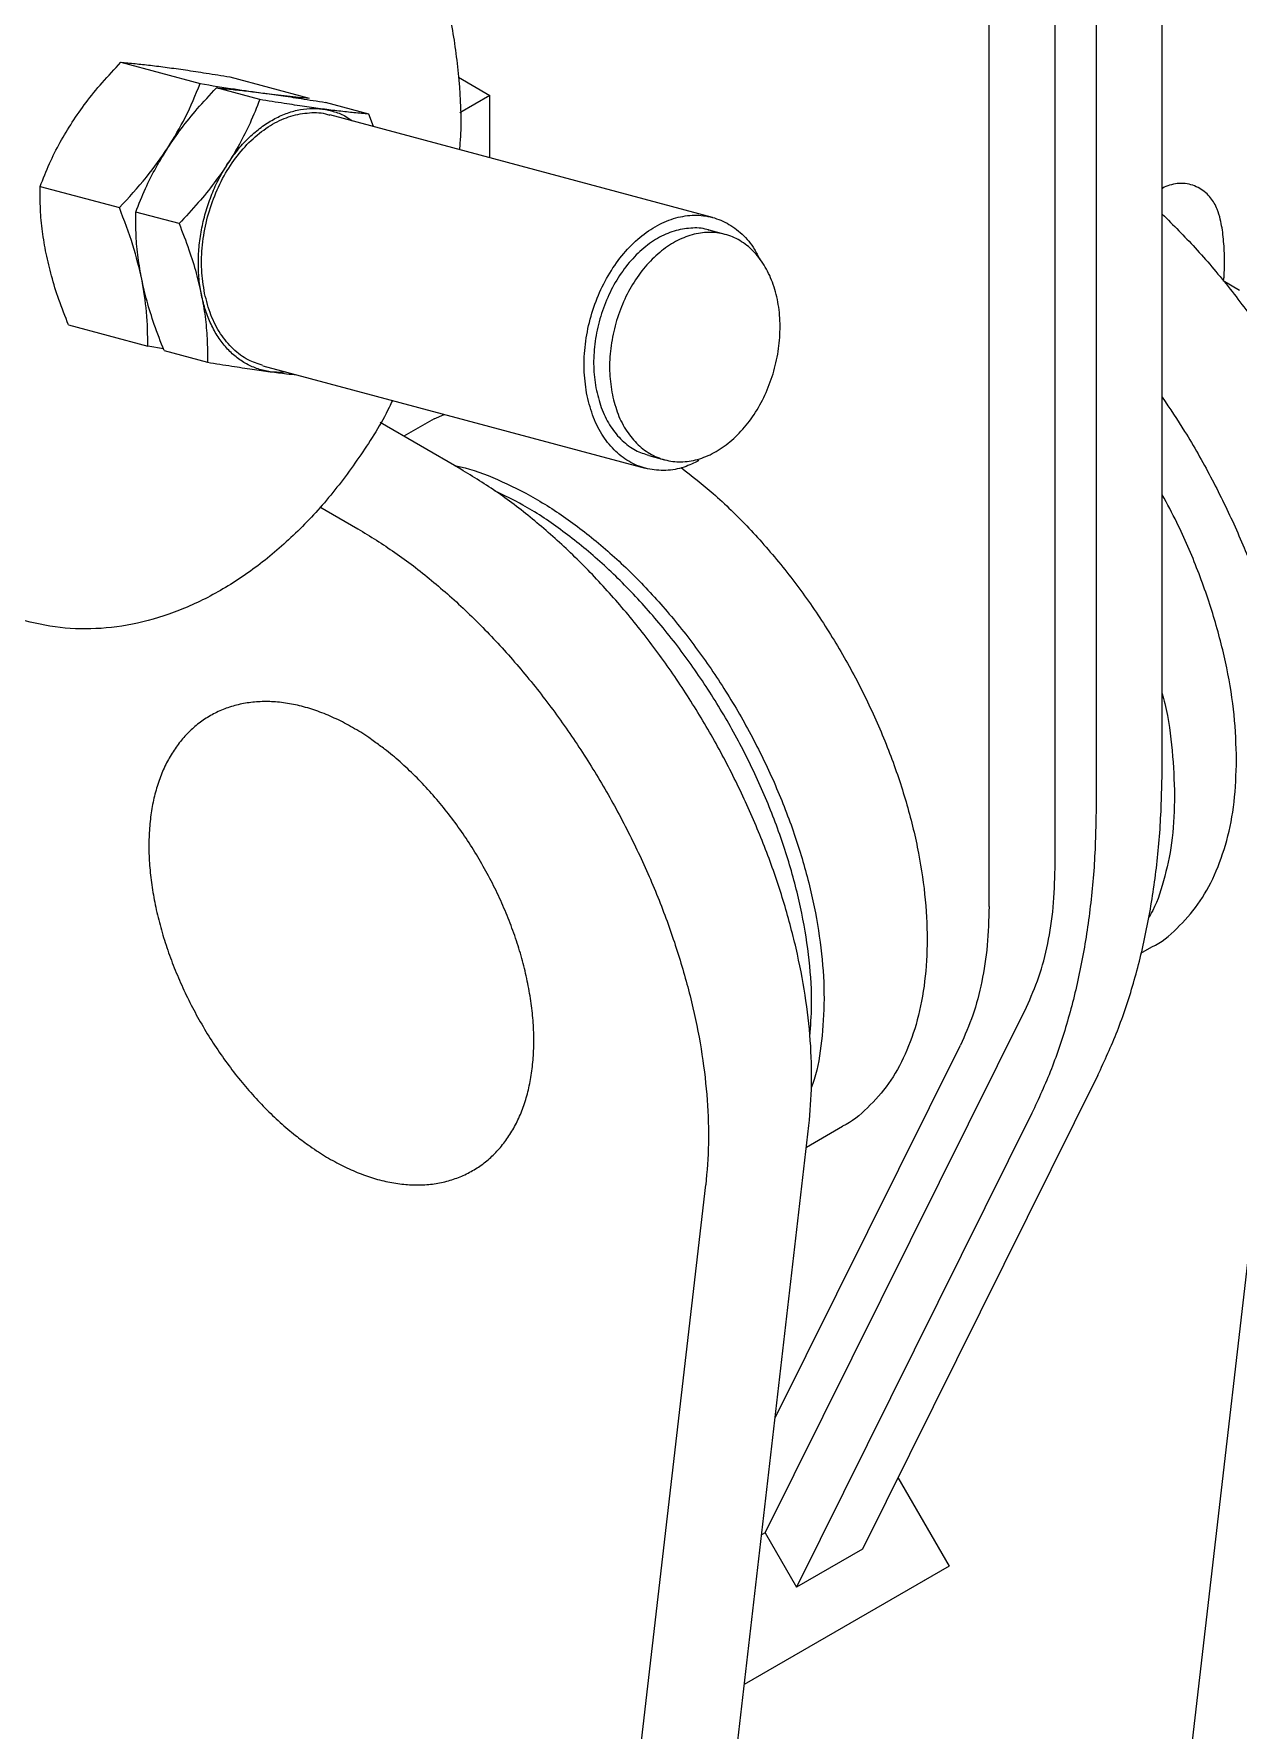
# Model space of a CAD drawing. Header units: millimetres. Extents: x 1293 to 41893, y 1011 to 26911.
# Drawn here: x 7009 to 7146.6, y 22023.4 to 22217.2 of the extents above; entities that cross this region are included whole.
import ezdxf

# ---------------------------------------------------------------- set-up
doc = ezdxf.new("R2010")
doc.units = ezdxf.units.MM
doc.header["$LTSCALE"] = 50
doc.layers.add('MAQUINAS', color=11, linetype='Continuous')

msp = doc.modelspace()

# ---------------------------------------------------------------- linework, layer by layer
at = {"layer": 'MAQUINAS', "linetype": 'Continuous', "lineweight": 25}
for p, q in [((7125.6853614, 22121.8858337), (7125.6853614, 22236.7285652)), ((7137.9418789, 22133.9150053), (7137.9418789, 22238.257118)), ((7130.3994066, 22233.9029414), (7130.3994066, 22129.5608287)), ((7118.1428891, 22117.5316571), (7118.1428891, 22232.3743886)), ((7018.9298741, 22213.9894103), (7027.9872808, 22211.5632038)), ((7031.3923354, 22212.3309564), (7040.4497421, 22209.90475)), ((7057.5108153, 22212.2919501), (7061.1029327, 22210.2182649)), ((7034.8174078, 22209.7336186), (7029.8580773, 22211.0620738)), ((7047.2798691, 22208.0751647), (7042.3205386, 22209.4036199)), ((7061.1029327, 22210.2182649), (7057.6663299, 22208.2343564)), ((7061.1029327, 22203.0816277), (7061.1029327, 22210.2182649)), ((7086.5440224, 22196.2667262), (7042.8312095, 22207.9760719)), ((7047.8160899, 22206.6407726), (7047.2798691, 22208.0751647)), ((7009.7077274, 22199.8126987), (7018.7651341, 22197.3864922)), ((7025.5952611, 22195.556907), (7020.6359306, 22196.8853622)), ((7087.9772683, 22194.3299193), (7086.1559011, 22194.8178087)), ((7146.7810867, 22187.9046954), (7144.9026175, 22189.0300963)), ((7012.948042, 22183.9775332), (7022.0054487, 22181.5513268)), ((7023.7940528, 22181.2700616), (7022.0054487, 22181.5513268)), ((7023.8762452, 22181.0501967), (7028.8355757, 22179.7217415)), ((7035.1550319, 22179.3197042), (7078.8678448, 22167.6103585)), ((7057.8031104, 22167.489363), (7048.5594108, 22172.8256372)), ((7054.7420677, 22173.2595214), (7051.2749438, 22171.2579934)), ((7054.7421833, 22173.2593025), (7055.899036, 22173.7630105)), ((7079.2559661, 22169.059276), (7081.0773333, 22168.5713866)), ((7041.6877195, 22163.1857783), (7046.0179974, 22160.6859621)), ((7153.1883963, 22124.6351043), (7127.5709793, 21902.9262458)), ((7135.4876158, 22112.1804619), (7136.7602809, 22112.9151558)), ((7092.5496146, 22045.952), (7122.414921, 22106.034903)), ((7093.6989287, 22059.0839243), (7114.8724487, 22101.6807264)), ((7130.5833881, 22098.2504113), (7103.6707703, 22044.1077152)), ((7123.0409157, 22093.8962347), (7096.1282979, 22039.7535386)), ((7071.9452458, 21870.8141934), (7097.5626628, 22092.5230519)), ((7097.2763232, 22090.0448935), (7101.4049419, 22092.4282943)), ((7060.1601328, 21864.0107925), (7085.7775498, 22085.719651)), ((7107.7416785, 22052.297552), (7113.6037669, 22042.1441171)), ((7092.5496146, 22045.952), (7092.1552942, 22045.7243637)), ((7092.5496146, 22045.952), (7096.1282979, 22039.7535386)), ((7103.6707703, 22044.1077152), (7096.1282979, 22039.7535386)), ((7113.6037669, 22042.1441171), (7090.1791222, 22028.6213576)), ((7113.6037669, 22042.1441171), (7106.9371002, 22038.2942812))]:
    msp.add_line(p, q, dxfattribs=at)
for points, knots in [([(6976.0610516, 22200.0001823), (6976.3709248, 22202.1460928), (6976.9906712, 22206.4379137), (6978.6868547, 22212.7838058), (6980.910918, 22218.9243722), (6983.6809851, 22224.7558597), (6986.9346077, 22230.1781424), (6990.6201439, 22235.0985198), (6994.6734707, 22239.4328457), (6999.0254565, 22243.1067107), (7003.6018119, 22246.0582026), (7008.3233149, 22248.233274), (7013.1126822, 22249.6079463), (7017.8748743, 22250.1092955), (7021.8896591, 22249.9418038), (7024.2059002, 22249.2781091), (7025.0386273, 22249.0394998)], [0, 0, 0, 0, 0.0737391308, 0.1474782616, 0.2212173924, 0.2949565231, 0.3686956539, 0.4424347847, 0.5161739155, 0.5899130463, 0.6636521771, 0.7373913078, 0.8111304386, 0.8848695694, 0.9586087002, 1, 1, 1, 1]), ([(6985.1678877, 22197.5607353), (6985.4777608, 22199.7066457), (6986.0975072, 22203.9984666), (6987.7936907, 22210.3443588), (6990.0177539, 22216.484925), (6992.7878213, 22222.3164133), (6996.041443, 22227.738693), (6999.7269824, 22232.6590818), (7003.7802978, 22236.9933651), (7008.1323257, 22240.667389), (7012.708524, 22243.618288), (7017.4306134, 22245.795572), (7022.2177923, 22247.1619869), (7026.9881519, 22247.694153), (7031.6600701, 22247.3829647), (7036.1536077, 22246.2337466), (7040.3918851, 22244.2661626), (7044.3023609, 22241.5138759), (7047.8182125, 22238.0239898), (7050.8789596, 22233.8561759), (7053.4334376, 22229.0819015), (7055.4334392, 22223.782277), (7056.8615362, 22218.0501413), (7057.630623, 22211.975508), (7057.8794625, 22207.249241), (7057.6714457, 22204.5612029), (7057.6289606, 22204.0122002)], [0, 0, 0, 0, 0.0429984375, 0.085996875, 0.1289953125, 0.17199375, 0.2149921876, 0.2579906251, 0.3009890626, 0.3439875001, 0.3869859376, 0.4299843751, 0.4729828126, 0.5159812501, 0.5589796877, 0.6019781252, 0.6449765627, 0.6879750002, 0.7309734377, 0.7739718752, 0.8169703127, 0.8599687502, 0.9029671878, 0.9459656253, 0.9889640628, 1, 1, 1, 1]), ([(7013.3834025, 22207.1516195), (7013.8970104, 22207.9037485), (7014.9479636, 22209.4427679), (7016.8190778, 22211.7298924), (7018.2105635, 22213.2194188), (7018.9298741, 22213.9894103)], [0, 0, 0, 0, 0.3158760374, 0.6463509535, 1, 1, 1, 1]), ([(7018.9298741, 22213.9894103), (7019.4643017, 22213.9431886), (7020.4981367, 22213.8537743), (7022.2599458, 22213.663891), (7023.5803916, 22213.4938494), (7024.2257065, 22213.4107483)], [0, 0, 0, 0, 0.3536476062, 0.6841211874, 1, 1, 1, 1]), ([(7024.2257065, 22213.4107483), (7024.9125075, 22213.3165768), (7026.3178516, 22213.1238815), (7028.7313146, 22212.758133), (7030.485521, 22212.4765283), (7031.3923354, 22212.3309564)], [0, 0, 0, 0, 0.31587603614, 0.64635095279, 1, 1, 1, 1]), ([(7024.3116057, 22204.224283), (7025.0120453, 22205.3800007), (7026.4825904, 22207.8063837), (7027.4701228, 22210.2719951), (7027.9872808, 22211.5632038)], [0, 0, 0, 0, 0.476312925, 1, 1, 1, 1]), ([(7027.9872808, 22211.5632038), (7029.3325161, 22211.3471318), (7031.901293, 22210.9345342), (7034.1044958, 22210.6289605), (7035.1539097, 22210.4834119)], [0, 0, 0, 0, 0.523687075, 1, 1, 1, 1]), ([(7024.3116057, 22204.224283), (7024.8127664, 22204.9589424), (7025.8447279, 22206.4717111), (7027.7103845, 22208.7617345), (7029.1164199, 22210.2677034), (7029.8580773, 22211.0620738)], [0, 0, 0, 0, 0.30850068037, 0.63524704065, 1, 1, 1, 1]), ([(7029.8580773, 22211.0620738), (7030.4099438, 22211.0144416), (7031.4561773, 22210.9241399), (7033.2244721, 22210.7319548), (7034.5231962, 22210.5646581), (7035.1539097, 22210.4834119)], [0, 0, 0, 0, 0.3647501139, 0.6914966796, 1, 1, 1, 1]), ([(7034.8174078, 22209.7336186), (7034.4588352, 22208.836639), (7033.7790499, 22207.1361366), (7032.5537858, 22204.6745725), (7031.6033185, 22203.1399656), (7031.1417327, 22202.3946978)], [0, 0, 0, 0, 0.3647501128, 0.6914966796, 1, 1, 1, 1]), ([(7041.9840367, 22208.6538266), (7041.3137499, 22208.7456737), (7039.9335334, 22208.9347999), (7037.5248453, 22209.2985294), (7035.7523604, 22209.5833703), (7034.8174078, 22209.7336186)], [0, 0, 0, 0, 0.308500681, 0.6352470401, 1, 1, 1, 1]), ([(7035.1539097, 22210.4834119), (7035.824189, 22210.3915269), (7037.2043899, 22210.2023226), (7039.6130899, 22209.8386526), (7041.3855821, 22209.5538487), (7042.3205386, 22209.4036199)], [0, 0, 0, 0, 0.3085006798, 0.6352470401, 1, 1, 1, 1]), ([(7035.1539097, 22210.4834119), (7036.1158286, 22210.3613005), (7038.135339, 22210.1049325), (7039.6542881, 22209.9735522), (7040.4497421, 22209.90475)], [0, 0, 0, 0, 0.47631292503, 1, 1, 1, 1]), ([(7028.5043701, 22187.5928613), (7028.3657318, 22188.4836777), (7028.0884551, 22190.2653106), (7028.1996039, 22193.1300986), (7028.6966036, 22195.9980837), (7029.597041, 22198.780209), (7030.856509, 22201.3639761), (7032.429136, 22203.6512651), (7034.2541742, 22205.5550684), (7036.2602102, 22206.9974847), (7038.3755786, 22207.9411481), (7040.4985633, 22208.282272), (7042.0102122, 22208.266267), (7042.7354389, 22207.9785208), (7042.8210266, 22207.9445624)], [0, 0, 0, 0, 0.0898165447, 0.1796330895, 0.2694496342, 0.3592661789, 0.4490827237, 0.5388992684, 0.6287158131, 0.7185323579, 0.8083489026, 0.8981654473, 0.9879819921, 1, 1, 1, 1]), ([(7041.9840367, 22208.6538266), (7042.4491017, 22208.5644253), (7043.3792317, 22208.3856226), (7044.5240528, 22207.9061633), (7045.1599038, 22207.4565751), (7045.3973612, 22207.2886772)], [0, 0, 0, 0, 0.3852025061, 0.7704050122, 1, 1, 1, 1]), ([(7047.2798691, 22208.0751647), (7046.7279986, 22208.1227766), (7045.6817573, 22208.2130396), (7043.9134516, 22208.4051697), (7042.6147428, 22208.5725432), (7041.9840367, 22208.6538266)], [0, 0, 0, 0, 0.3647501131, 0.6914966785, 1, 1, 1, 1]), ([(7009.7077274, 22199.8126987), (7010.0549267, 22200.6821953), (7010.7265739, 22202.3642118), (7011.9451379, 22204.8266834), (7012.9112526, 22206.3883954), (7013.3834025, 22207.1516195)], [0, 0, 0, 0, 0.3536476065, 0.6841211883, 1, 1, 1, 1]), ([(7018.7651341, 22197.3864922), (7019.8320734, 22198.5304312), (7021.8694337, 22200.7148253), (7023.5236711, 22203.0920027), (7024.3116057, 22204.224283)], [0, 0, 0, 0, 0.523687075, 1, 1, 1, 1]), ([(7020.6359306, 22196.8853622), (7020.9945139, 22197.78233), (7021.6743195, 22199.4828098), (7022.8996122, 22201.9443419), (7023.8500394, 22203.4789935), (7024.3116057, 22204.224283)], [0, 0, 0, 0, 0.3647501141, 0.6914966793, 1, 1, 1, 1]), ([(7031.1417327, 22202.3946978), (7030.6405919, 22201.6600163), (7029.6086713, 22200.1472021), (7027.7429835, 22197.8572133), (7026.3369287, 22196.351266), (7025.5952611, 22195.556907)], [0, 0, 0, 0, 0.3085006796, 0.6352470388, 1, 1, 1, 1]), ([(7010.3924864, 22192.1456809), (7010.240035, 22192.9864254), (7009.9280863, 22194.7067712), (7009.7116865, 22197.2723323), (7009.7090766, 22198.9470005), (7009.7077274, 22199.8126987)], [0, 0, 0, 0, 0.315876037, 0.6463509533, 1, 1, 1, 1]), ([(7144.9805135, 22189.1800951), (7144.993876, 22189.3544555), (7145.0336218, 22189.8730784), (7145.0626624, 22190.7845663), (7145.0540787, 22191.8996973), (7145.0028425, 22192.9998279), (7144.9107623, 22194.0693075), (7144.7741123, 22195.1038332), (7144.5707727, 22196.1480619), (7144.30331, 22197.0542794), (7143.9121987, 22197.8832303), (7143.471653, 22198.5357286), (7142.9168167, 22199.1168397), (7142.2300642, 22199.6086965), (7141.432316, 22199.9674386), (7140.5605799, 22200.1578151), (7139.6489357, 22200.1657169), (7138.7812199, 22199.9678884), (7138.2019229, 22199.7490326), (7137.957211, 22199.577285), (7137.9418789, 22199.5665245)], [0, 0, 0, 0, 0.03479217975, 0.10348692494, 0.16912017856, 0.23376368392, 0.29885017203, 0.36581289227, 0.43791799662, 0.5263905515, 0.58086910384, 0.62902333001, 0.6786915101, 0.73000360789, 0.78266161133, 0.83618965681, 0.89012323878, 0.945464382, 0.99658316019, 1, 1, 1, 1]), ([(7049.9753288, 22175.3497932), (7049.8518067, 22175.0860619), (7048.8172369, 22172.8771593), (7046.3973288, 22169.0935884), (7042.7508538, 22164.1444656), (7038.687071, 22159.8178815), (7034.3378479, 22156.1417946), (7029.7608981, 22153.1914484), (7025.03901, 22151.0140163), (7020.2517772, 22149.6476411), (7015.481432, 22149.1154643), (7010.8095101, 22149.4266554), (7006.3159728, 22150.5758727), (7002.0776981, 22152.5434574), (6998.1672113, 22155.2957423), (6994.6514007, 22158.785635), (6991.5905005, 22162.9534241), (6989.0365939, 22167.727791), (6987.0344598, 22173.0270701), (6985.6143217, 22178.760495), (6984.8155317, 22184.8303173), (6984.5955784, 22191.1313661), (6984.9771179, 22195.4176122), (6985.1678877, 22197.5607353)], [0, 0, 0, 0, 0.0067334811, 0.0563968071, 0.106060133, 0.155723459, 0.2053867849, 0.2550501109, 0.3047134368, 0.3543767627, 0.4040400887, 0.4537034146, 0.5033667406, 0.5530300665, 0.6026933925, 0.6523567184, 0.7020200443, 0.7516833703, 0.8013466962, 0.8510100222, 0.9006733481, 0.9503366741, 1, 1, 1, 1]), ([(7021.3206897, 22189.2183445), (7021.0154629, 22190.5078921), (7020.3746514, 22193.215246), (7019.3183208, 22195.9528463), (7018.7651341, 22197.3864922)], [0, 0, 0, 0, 0.476312925, 1, 1, 1, 1]), ([(7021.3206897, 22189.2183445), (7021.1713603, 22190.0395879), (7020.8638696, 22191.7306456), (7020.6410226, 22194.2985681), (7020.637689, 22195.9920711), (7020.6359306, 22196.8853622)], [0, 0, 0, 0, 0.30850068036, 0.63524704079, 1, 1, 1, 1]), ([(7072.217183, 22175.8835155), (7072.0785446, 22176.7743319), (7071.8012679, 22178.5559646), (7071.9124171, 22181.4207538), (7072.4094155, 22184.2887347), (7073.3098577, 22187.0708757), (7074.5693077, 22189.654584), (7076.1420021, 22191.9420924), (7077.9667889, 22193.845077), (7079.973763, 22195.2905488), (7082.0856303, 22196.222809), (7084.2216811, 22196.6064902), (7086.2982029, 22196.4251622), (7088.2414491, 22195.6920769), (7089.954155, 22194.4119577), (7091.2174426, 22192.9888852), (7091.7538833, 22191.8686708), (7091.9386739, 22191.4827848)], [0, 0, 0, 0, 0.0688444683, 0.1376889365, 0.2065334048, 0.2753778731, 0.3442223414, 0.4130668096, 0.4819112779, 0.5507557462, 0.6196002145, 0.6884446827, 0.757289151, 0.8261336193, 0.8949780876, 0.9638225558, 1, 1, 1, 1]), ([(7137.9418789, 22196.6472909), (7139.2033312, 22195.3889676), (7141.7951936, 22192.8035342), (7145.4980416, 22188.4207475), (7149.0502829, 22183.6768828), (7152.332034, 22178.6600764), (7155.3104892, 22173.4378827), (7157.9511863, 22168.0658356), (7160.2247402, 22162.6050351), (7162.1057845, 22157.116358), (7163.5724624, 22151.6619836), (7164.6112333, 22146.3009655), (7165.1995717, 22141.101284), (7165.3714725, 22136.0919563), (7165.1061637, 22132.9896556), (7164.9735093, 22131.4385052)], [0, 0, 0, 0, 0.0732279669, 0.1504589697, 0.2276899724, 0.3049209752, 0.3821519779, 0.4593829807, 0.5366139835, 0.6138449862, 0.691075989, 0.7683069917, 0.8455379945, 0.9227689972, 1, 1, 1, 1]), ([(7025.5952611, 22195.556907), (7025.9800985, 22194.5610078), (7026.7096768, 22192.6729729), (7027.5729158, 22189.9335074), (7027.9619068, 22188.2206115), (7028.1508167, 22187.3887592)], [0, 0, 0, 0, 0.36475011338, 0.69149667922, 1, 1, 1, 1]), ([(7086.1467479, 22194.7894856), (7086.0698152, 22194.82001), (7085.417926, 22195.0786583), (7084.0591404, 22195.0930448), (7082.1508396, 22194.7864165), (7080.2493849, 22193.9381798), (7078.4462064, 22192.6416258), (7076.8057227, 22190.9303419), (7075.3921253, 22188.8743518), (7074.2600193, 22186.5518645), (7073.4506373, 22184.0510778), (7073.0038961, 22181.4731136), (7072.903987, 22178.8980233), (7073.1532245, 22177.2965555), (7073.2778432, 22176.4958216)], [0, 0, 0, 0, 0.0120180079, 0.1018345527, 0.1916510974, 0.2814676421, 0.3712841869, 0.4611007316, 0.5509172763, 0.6407338211, 0.7305503658, 0.8203669105, 0.9101834553, 1, 1, 1, 1]), ([(7012.948042, 22183.9775332), (7012.5746602, 22184.9431164), (7011.8523639, 22186.8110094), (7010.9831671, 22189.5506769), (7010.5863936, 22191.2937996), (7010.3924864, 22192.1456809)], [0, 0, 0, 0, 0.3536476068, 0.6841211893, 1, 1, 1, 1]), ([(7023.8762452, 22181.0501967), (7023.4914226, 22182.0461044), (7022.7618722, 22183.9341555), (7021.8986729, 22186.6736438), (7021.5096265, 22188.3865077), (7021.3206897, 22189.2183445)], [0, 0, 0, 0, 0.36475011342, 0.69149667877, 1, 1, 1, 1]), ([(7022.0054487, 22181.5513268), (7022.0020434, 22182.8377028), (7021.9955407, 22185.2940859), (7021.5384215, 22187.9522341), (7021.3206897, 22189.2183445)], [0, 0, 0, 0, 0.52368707497, 1, 1, 1, 1]), ([(7028.1508167, 22187.3887592), (7028.3001735, 22186.5675316), (7028.6077206, 22184.8765065), (7028.8305246, 22182.3085592), (7028.8338315, 22180.6150408), (7028.8355757, 22179.7217415)], [0, 0, 0, 0, 0.3085006799, 0.6352470406, 1, 1, 1, 1]), ([(7035.1652148, 22179.3512138), (7034.5976984, 22179.5322756), (7033.3749981, 22179.9223689), (7031.7349595, 22181.1711409), (7030.2900603, 22182.9085302), (7029.1546693, 22185.0562223), (7028.7211365, 22186.7473149), (7028.5043701, 22187.5928613)], [0, 0, 0, 0, 0.1780023278, 0.3835017458, 0.5890011639, 0.7945005819, 1, 1, 1, 1]), ([(7028.8355757, 22179.7217415), (7029.7705252, 22179.5715143), (7031.5430112, 22179.2867122), (7033.9517115, 22178.9230397), (7035.3319193, 22178.733835), (7036.0022046, 22178.6419495)], [0, 0, 0, 0, 0.36475011299, 0.69149667889, 1, 1, 1, 1]), ([(7037.7477851, 22178.6251838), (7037.6438695, 22178.6094675), (7037.0521858, 22178.5199813), (7036.4766559, 22178.5868362), (7036.0022046, 22178.6419495)], [0, 0, 0, 0, 0.175627005, 1, 1, 1, 1]), ([(7036.0022046, 22178.6419495), (7036.6391954, 22178.5591444), (7037.7371612, 22178.4164151), (7038.6562169, 22178.3192684), (7039.0420775, 22178.2784818)], [0, 0, 0, 0, 0.580155406, 1, 1, 1, 1]), ([(7073.2778432, 22176.4958216), (7073.4726894, 22175.73578), (7073.8623818, 22174.2156967), (7074.8829579, 22172.285187), (7076.1817437, 22170.7234887), (7077.6559358, 22169.600997), (7078.7549922, 22169.2503514), (7079.2651193, 22169.0875992)], [0, 0, 0, 0, 0.2054994181, 0.4109988361, 0.6164982542, 0.8219976722, 1, 1, 1, 1]), ([(7084.9858103, 22168.4801194), (7084.4333155, 22168.2083516), (7083.1839218, 22167.5937849), (7081.1888795, 22167.2808009), (7079.1131846, 22167.4483662), (7077.1736437, 22168.1890268), (7075.4452897, 22169.4526073), (7074.0035352, 22171.2016346), (7072.8673167, 22173.346264), (7072.4338942, 22175.037765), (7072.217183, 22175.8835155)], [0, 0, 0, 0, 0.1017338377, 0.2300575752, 0.3583813127, 0.4867050501, 0.6150287876, 0.7433525251, 0.8716762625, 1, 1, 1, 1]), ([(7137.9418789, 22175.7252305), (7138.8077665, 22174.4349676), (7140.7842047, 22171.4898685), (7143.519893, 22166.6295507), (7146.1675425, 22161.2637559), (7148.4392335, 22155.8012801), (7150.320777, 22150.313052), (7151.7873211, 22144.8585573), (7152.8261279, 22139.4975714), (7153.4144566, 22134.2978812), (7153.58636, 22129.2885558), (7153.3210508, 22126.1862548), (7153.1883963, 22124.6351043)], [0, 0, 0, 0, 0.0797256392, 0.181978346, 0.2842310527, 0.3864837595, 0.4887364662, 0.590989173, 0.6932418797, 0.7954945865, 0.8977472932, 1, 1, 1, 1]), ([(7057.0936332, 22167.8989355), (7057.3111589, 22167.8608893), (7058.8878148, 22167.5851254), (7061.9790022, 22166.3793157), (7066.2856927, 22164.265988), (7070.6085774, 22161.4312012), (7074.8532157, 22158.0089325), (7078.9524668, 22154.0348353), (7082.8347217, 22149.5830439), (7086.4339464, 22144.7280869), (7089.6884571, 22139.553469), (7092.5425758, 22134.1476314), (7094.947538, 22128.6030268), (7096.861905, 22123.0147935), (7098.2540077, 22117.477516), (7099.0959714, 22112.0897967), (7099.3885251, 22106.9294206), (7099.0701774, 22102.1384266), (7098.5400466, 22098.7626535), (7097.9524879, 22097.1721116), (7097.8423925, 22096.8740795)], [0, 0, 0, 0, 0.0097645882, 0.0707750491, 0.1317855101, 0.192795971, 0.253806432, 0.3148168929, 0.3758273539, 0.4368378148, 0.4978482758, 0.5588587367, 0.6198691977, 0.6808796586, 0.7418901196, 0.8029005805, 0.8639110415, 0.9249215024, 0.9859319634, 1, 1, 1, 1]), ([(7082.9483188, 22167.6785882), (7084.177711, 22166.724344), (7086.8268749, 22164.6680848), (7090.7360684, 22160.828754), (7094.6202395, 22156.3889858), (7098.2189516, 22151.5308063), (7101.4735965, 22146.357055), (7104.3276912, 22140.9509738), (7106.7326149, 22135.406477), (7108.6471599, 22129.818056), (7110.0385892, 22124.2814211), (7110.8830686, 22118.8913191), (7111.1662328, 22113.7398313), (7110.8829275, 22108.9156671), (7110.0391536, 22104.4992501), (7108.6450433, 22100.5740569), (7106.7405172, 22097.1777259), (7104.2981989, 22094.47855), (7102.4879478, 22092.9000359), (7101.4054969, 22092.4288051), (7101.4048263, 22092.4285132)], [0, 0, 0, 0, 0.0513388699, 0.1106278933, 0.1699169168, 0.2292059402, 0.2884949637, 0.3477839872, 0.4070730106, 0.4663620341, 0.5256510575, 0.584940081, 0.6442291044, 0.7035181279, 0.7628071513, 0.8220961748, 0.8813851982, 0.9406742217, 0.9999632452, 1, 1, 1, 1]), ([(7097.664119, 22102.7003061), (7097.7588101, 22103.8685774), (7097.9817879, 22106.6196101), (7097.6718107, 22111.3562311), (7096.8424594, 22116.7361097), (7095.4469773, 22122.2754878), (7093.5335157, 22127.8631596), (7091.128311, 22133.4079097), (7088.2742569, 22138.8137271), (7085.0197307, 22143.9882803), (7081.4205032, 22148.8435158), (7077.5382752, 22153.294258), (7073.4389193, 22157.2722735), (7069.1946734, 22160.679918), (7065.2567153, 22163.3111116), (7062.7717682, 22164.4893802), (7061.7215956, 22164.9873326)], [0, 0, 0, 0, 0.05479722487, 0.12903591769, 0.20327461052, 0.27751330335, 0.35175199618, 0.425990689, 0.50022938183, 0.57446807466, 0.64870676748, 0.72294546031, 0.79718415314, 0.87142284597, 0.94566153879, 1, 1, 1, 1]), ([(7146.4271603, 22134.2812468), (7146.3727461, 22135.9753839), (7146.2639176, 22139.3636583), (7145.3863, 22144.7718184), (7144.0075019, 22150.3052971), (7142.0755707, 22155.8882845), (7140.0519878, 22160.688143), (7138.5109511, 22163.5236843), (7137.9418789, 22164.5707895)], [0, 0, 0, 0, 0.1790354335, 0.3580708671, 0.5371063006, 0.7161417342, 0.8951771677, 1, 1, 1, 1]), ([(7137.9418789, 22141.8639026), (7138.0412069, 22141.478909), (7138.6160428, 22139.2508532), (7139.1669763, 22135.2863805), (7139.2930537, 22131.894931), (7139.3560925, 22130.1992062)], [0, 0, 0, 0, 0.0945670687, 0.5472835343, 1, 1, 1, 1]), ([(7047.9349752, 22136.3414527), (7047.7122122, 22136.5059645), (7046.8850373, 22137.1168377), (7045.422177, 22138.0036758), (7043.55907, 22138.9909082), (7041.6864076, 22139.7821786), (7039.8206045, 22140.3815564), (7037.9766038, 22140.7772934), (7036.1718129, 22140.9647924), (7034.424437, 22140.9418185), (7032.7523525, 22140.7107419), (7031.1713915, 22140.2778191), (7029.694225, 22139.651964), (7028.3302734, 22138.842943), (7027.0871464, 22137.8604639), (7025.9704542, 22136.7130339), (7024.9849023, 22135.4076614), (7024.1349363, 22133.9495789), (7023.4260515, 22132.3446096), (7022.8643713, 22130.6008212), (7022.4556376, 22128.7294689), (7022.204134, 22126.7448686), (7022.1120277, 22124.6634197), (7022.1792902, 22122.5026107), (7022.4039725, 22120.2798685), (7022.782693, 22118.012033), (7023.3111252, 22115.7150837), (7023.9842192, 22113.4045607), (7024.7962731, 22111.0958069), (7025.7409666, 22108.8040273), (7026.8113769, 22106.5442911), (7027.9999991, 22104.3314949), (7029.2987527, 22102.1803266), (7030.6990094, 22100.1052304), (7032.1916609, 22098.12015), (7033.7672962, 22096.2388284), (7035.4160353, 22094.4732252), (7037.1285732, 22092.8392365), (7038.7699045, 22091.4398821), (7039.8491023, 22090.6446705), (7040.3266869, 22090.2927603)], [0, 0, 0, 0, 0.0101442091, 0.0376679867, 0.065245451, 0.0928473651, 0.1204081733, 0.1478427369, 0.1750426615, 0.2018969384, 0.2283258922, 0.2543138473, 0.2799228081, 0.3052816515, 0.3305540168, 0.3558657512, 0.3813828693, 0.4072298833, 0.4334704467, 0.4601012261, 0.4870627727, 0.5142642454, 0.5416110994, 0.5690246402, 0.5964411438, 0.6238290941, 0.6511766013, 0.6784815308, 0.7057476521, 0.7329821029, 0.7601938513, 0.7873928251, 0.8145894522, 0.8417930351, 0.8690122496, 0.8962580086, 0.9235410925, 0.9508717548, 0.9782589514, 1, 1, 1, 1]), ([(7040.3266869, 22090.2927603), (7040.648958, 22090.0681929), (7041.5798213, 22089.4195419), (7043.1410983, 22088.4747215), (7045.0073384, 22087.5234751), (7046.8796158, 22086.7611536), (7048.7430671, 22086.1944408), (7050.5819386, 22085.8318504), (7052.3787301, 22085.6782488), (7054.1151513, 22085.7350011), (7055.7735567, 22085.9991009), (7057.3385662, 22086.4637413), (7058.7980632, 22087.1197569), (7060.1429497, 22087.9573082), (7061.3660151, 22088.9668319), (7062.4618667, 22090.1400608), (7063.4259259, 22091.4703557), (7064.2535843, 22092.9525106), (7064.939197, 22094.5804419), (7065.476625, 22096.345606), (7065.8602945, 22098.2362188), (7066.0862336, 22100.2375488), (7066.1526365, 22102.3329777), (7066.0598632, 22104.5049356), (7065.8101272, 22106.7360735), (7065.406998, 22109.0096555), (7064.8549234, 22111.3098326), (7064.159062, 22113.6211029), (7063.3252165, 22115.928148), (7062.3598056, 22118.2157836), (7061.2698471, 22120.4689655), (7060.0629371, 22122.672829), (7058.7472519, 22124.8127236), (7057.3314941, 22126.8742406), (7055.8248594, 22128.8436063), (7054.236729, 22130.7068172), (7052.5772939, 22132.453338), (7050.8548774, 22134.0623639), (7049.3040769, 22135.3700491), (7048.317175, 22136.0702747), (7047.9349752, 22136.3414527)], [0, 0, 0, 0, 0.0145758981, 0.0421017205, 0.0696864246, 0.0972867295, 0.1248341604, 0.1522391227, 0.1793909655, 0.2061812325, 0.2325386637, 0.2584598342, 0.2840188177, 0.3093529935, 0.3346199894, 0.3599547774, 0.3855184213, 0.411426667, 0.4377323817, 0.4644220185, 0.4914291722, 0.51866064, 0.5460234194, 0.5734423643, 0.6008560842, 0.6282384771, 0.655579542, 0.6828783173, 0.7101392553, 0.7373698714, 0.7645793337, 0.7917776739, 0.818975375, 0.8461811954, 0.8734044035, 0.9006559078, 0.9279464381, 0.9552861042, 0.9826835432, 1, 1, 1, 1]), ([(7136.7601654, 22112.9153747), (7136.760836, 22112.9156667), (7137.8432868, 22113.3868975), (7139.6536777, 22114.9653308), (7142.095367, 22117.6648701), (7144.0021993, 22121.0598685), (7145.3877141, 22124.9900285), (7146.2635641, 22129.3879109), (7146.3726282, 22132.6501348), (7146.4271603, 22134.2812468)], [0, 0, 0, 0, 0.0001033104, 0.1667527587, 0.333402207, 0.5000516552, 0.6667011035, 0.8333505517, 1, 1, 1, 1]), ([(7139.3560925, 22130.1992062), (7139.3037169, 22128.5656394), (7139.1989657, 22125.2985057), (7138.2907688, 22120.9374467), (7137.340677, 22117.8747442), (7136.5206196, 22116.4844531), (7136.3527104, 22116.1997869)], [0, 0, 0, 0, 0.30698662511, 0.61397325021, 0.92095987532, 1, 1, 1, 1])]:
    msp.add_open_spline(points, degree=3, knots=knots, dxfattribs=at)
for points in [[(7031.1417327, 22202.3946978), (7031.503178, 22202.9159583), (7032.2260684, 22203.9584792), (7033.4621817, 22205.3057186), (7034.7833045, 22206.4643289), (7036.1789722, 22207.4004128), (7037.6223621, 22208.103282), (7039.088407, 22208.5536694), (7040.5564464, 22208.7675041), (7041.5081733, 22208.6917191), (7041.9840367, 22208.6538266)], [(7028.1508167, 22187.3887592), (7028.0462751, 22187.9974649), (7027.8371919, 22189.2148761), (7027.764169, 22191.1455254), (7027.8699078, 22193.1113569), (7028.1697222, 22195.0882221), (7028.6530792, 22197.0406623), (7029.3161978, 22198.9323199), (7030.1351777, 22200.7442651), (7030.8062144, 22201.8445535), (7031.1417327, 22202.3946978)], [(7075.0992104, 22176.0079322), (7074.9745916, 22176.808666), (7074.7253541, 22178.4101337), (7074.8252635, 22180.985225), (7075.2720036, 22183.5631854), (7076.0813898, 22186.0639862), (7077.21348, 22188.386421), (7078.6271366, 22190.442607), (7080.2673992, 22192.1531599), (7082.0714033, 22193.4524421), (7083.9697765, 22194.2904968), (7085.8895776, 22194.635125), (7087.7570266, 22194.4730809), (7089.5003592, 22193.8105923), (7091.0525798, 22192.6731181), (7092.3540377, 22191.1043709), (7093.3547185, 22189.1646368), (7094.0161665, 22186.9284585), (7094.3129628, 22184.4817713), (7094.2337015, 22181.9185999), (7093.7814288, 22179.3374456), (7092.9735251, 22176.8375006), (7091.8410376, 22174.5148365), (7090.4274876, 22172.458712), (7088.787196, 22170.7481423), (7086.9832016, 22169.4488657), (7085.0848187, 22168.6108054), (7083.1650466, 22168.266194), (7081.297491, 22168.4281766), (7079.5545557, 22169.0908945), (7078.0008526, 22170.2275128), (7076.7049274, 22171.799454), (7075.6835984, 22173.7272682), (7075.2940064, 22175.2477109), (7075.0992104, 22176.0079322)], [(7036.0022046, 22178.6419495), (7035.5362178, 22178.7293947), (7034.6042441, 22178.904285), (7033.295108, 22179.4876949), (7032.0797239, 22180.294916), (7030.9838706, 22181.3356975), (7030.0238378, 22182.5852684), (7029.2209114, 22184.0265386), (7028.571852, 22185.6246491), (7028.2911618, 22186.8007225), (7028.1508167, 22187.3887592)], [(7097.5626628, 22092.5230519), (7097.6953172, 22094.0742022), (7097.960626, 22097.1765029), (7097.7887252, 22102.1858306), (7097.2003869, 22107.3855123), (7096.1616157, 22112.7465297), (7094.6949388, 22118.2009068), (7092.813891, 22123.6895739), (7090.54035, 22129.1504114), (7087.8996049, 22134.5223204), (7084.9213288, 22139.7450299), (7081.6389091, 22144.7599111), (7078.0891632, 22149.5109609), (7074.3119019, 22153.9439865), (7070.3494886, 22158.0126616), (7066.2463633, 22161.6586961), (7062.0485439, 22164.8884403), (7059.2182549, 22166.6223888), (7057.8031104, 22167.489363)], [(7046.0179974, 22160.6859621), (7047.4331419, 22159.8189878), (7050.2634308, 22158.0850394), (7054.4612503, 22154.8552952), (7058.5643756, 22151.2092606), (7062.5267889, 22147.1405856), (7066.3040502, 22142.70756), (7069.853796, 22137.9565102), (7073.1362158, 22132.941629), (7076.1144919, 22127.7189195), (7078.7552369, 22122.3470105), (7081.028778, 22116.886173), (7082.9098258, 22111.3975059), (7084.3765027, 22105.9431288), (7085.4152739, 22100.5821114), (7086.0036122, 22095.3824297), (7086.175513, 22090.373102), (7085.9102042, 22087.2708013), (7085.7775498, 22085.719651)], [(7130.5833881, 22098.2504113), (7131.3525277, 22099.9109016), (7132.8908071, 22103.2318824), (7134.7062159, 22108.7138525), (7136.1520695, 22114.5274479), (7137.1767269, 22120.6877444), (7137.822153, 22127.132768), (7137.9019703, 22131.6542595), (7137.9418789, 22133.9150053)], [(7130.3994066, 22129.5608287), (7130.3594979, 22127.3000829), (7130.2796806, 22122.7785914), (7129.6342546, 22116.3335678), (7128.6095971, 22110.1732713), (7127.1637436, 22104.3596759), (7125.3483348, 22098.8777058), (7123.8100554, 22095.556725), (7123.0409157, 22093.8962347)], [(7122.414921, 22106.034903), (7122.9158948, 22107.1549719), (7123.9178423, 22109.3951097), (7124.9169217, 22113.2468912), (7125.5666157, 22117.386264), (7125.6457795, 22120.3859771), (7125.6853614, 22121.8858337)], [(7118.1428891, 22117.5316571), (7118.1033072, 22116.0318005), (7118.0241434, 22113.0320874), (7117.3744494, 22108.8927146), (7116.3753699, 22105.0409331), (7115.3734224, 22102.8007953), (7114.8724487, 22101.6807264)]]:
    msp.add_open_spline(points, degree=3, dxfattribs=at)

doc.saveas('drawing.dxf')
